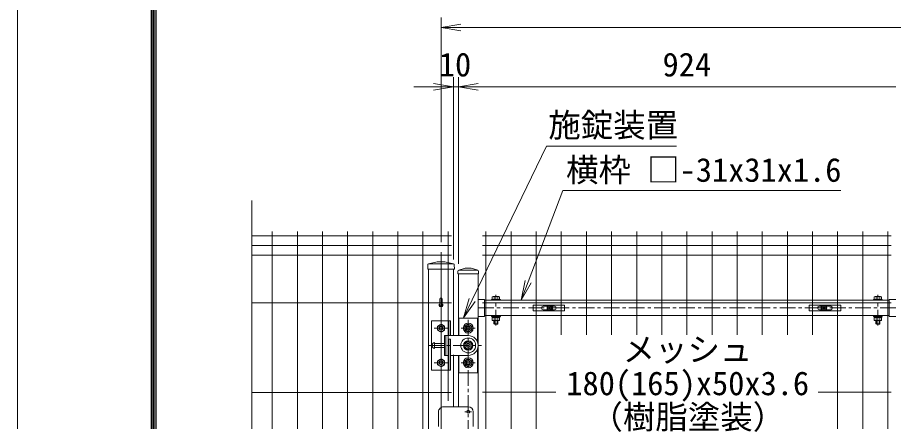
# Model space of a CAD drawing. Units: millimetres, scale not verified. Extents: x -4200 to 4200, y -2970 to 2970.
# Drawn here: x -4200 to -2429, y 767 to 1583 of the extents above; entities that cross this region are included whole.
import ezdxf
from ezdxf.enums import TextEntityAlignment as Align

# ---------------------------------------------------------------- set-up
doc = ezdxf.new("R2010")
doc.units = ezdxf.units.MM
doc.header["$LTSCALE"] = 20
doc.linetypes.add('USER1', pattern=[50.8, 31.75, -6.35, 6.35, -6.35])
for name, color, linetype, lineweight in [('0-0_D-STR-TXT', 7, 'Continuous', 9), ('0-1_D-STR1', 1, 'Continuous', 18), ('0-2_D-STR-DIM', 7, 'Continuous', 9), ('0-3_0', 7, 'Continuous', 9), ('0-5_D-STR3', 3, 'Continuous', 13), ('0-6_Defpoints', 6, 'Continuous', 18), ('0-7_D-BMK', 2, 'USER1', 13), ('0-8_D-STR2', 7, 'Continuous', 9), ('0-D_D-TTL', 7, 'Continuous', 9)]:
    doc.layers.add(name, color=color, linetype=linetype, lineweight=lineweight)
doc.styles.add('ＭＳ ゴシック', font='')
doc.styles.get('ＭＳ ゴシック').set_extended_font_data('MS Gothic')

# ---------------------------------------------------------------- blocks, each defined once
blk = doc.blocks.new('_Open')
at = {"layer": '0-3_0'}
blk.add_line((-20, 3.33), (0, 0), dxfattribs=at)
blk.add_lwpolyline([(-20, -3.33), (0, 0), (-20, 0)], dxfattribs=at)
blk = doc.blocks.new('U59')
at = {"layer": '0-1_D-STR1'}
for p, q in [((213.8, 18437.9), (480, 18520)), ((972, 18440), (228, 18440)), ((720, 18520), (480, 18520)), ((986.2, 18437.9), (720, 18520)), ((180, 18392), (180, 18300)), ((1020, 18300), (180, 18300)), ((200, 18300), (200, 15800)), ((200, 18300), (1000, 18300)), ((1000, 18300), (1000, 600)), ((1020, 18392), (1020, 18300)), ((1000, 17264), (1260, 17264)), ((1260, 17264), (1260, 16566)), ((17620, 17225), (1260, 17225)), ((17880, 17264), (17620, 17264)), ((1260, 16566), (1000, 16566)), ((17620, 16605), (1260, 16605)), ((200, 15000), (200, 12920))]:
    blk.add_line(p, q, dxfattribs=at)
blk.add_lwpolyline([(17620, 17264), (17620, 16566), (17880, 16566)], dxfattribs=at)
for centre, start, end in [((228, 18392), 90, 180), ((972, 18392), 0, 90)]:
    blk.add_arc(centre, 48, start, end, dxfattribs=at)
at = {"layer": '0-5_D-STR3'}
for p, q in [((1570, 17257), (1570, 17366)), ((1832.5, 17377.1), (1607.5, 17377.1)), ((1645, 17257), (1645, 17366)), ((1795, 17257), (1795, 17366)), ((1870, 17257), (1870, 17366)), ((17009.9, 17257), (17009.9, 17366)), ((17047.4, 17377.1), (17272.5, 17377.1)), ((17085, 17257), (17085, 17366)), ((17235, 17257), (17235, 17366)), ((17310, 17257), (17310, 17366)), ((1540, 17257), (1540, 17225)), ((1540, 17257), (1900, 17257)), ((1540, 17225), (1900, 17225)), ((1870, 17257), (1570, 17257)), ((1900, 17257), (1900, 17225)), ((16980, 17257), (16980, 17225)), ((17340, 17257), (16980, 17257)), ((17340, 17225), (16980, 17225)), ((17009.9, 17257), (17310, 17257)), ((17340, 17257), (17340, 17225)), ((-880, 15514.5), (-880, 16400)), ((-880, 16400), (-180, 16400)), ((-180, 15800), (-180, 16400)), ((-180, 16400), (-120, 16400)), ((-120, 15800), (-120, 16400)), ((980, 16500), (220, 16500)), ((220, 16500), (220, 15800)), ((980, 15524.9), (980, 16500)), ((1540, 16605), (1540, 16573)), ((1540, 16605), (1900, 16605)), ((1540, 16573), (1900, 16573)), ((1570, 16533), (1570, 16414)), ((1607.5, 16403), (1832.5, 16403)), ((1640, 16277), (1640, 16403)), ((1645, 16533), (1645, 16414)), ((1660, 16257), (1660, 16403)), ((1727.5, 16533), (1704.4, 16573)), ((1741.4, 16533), (1718.3, 16573)), ((1780, 16257), (1780, 16403)), ((1795, 16533), (1795, 16414)), ((1800, 16277), (1800, 16403)), ((1870, 16533), (1870, 16414)), ((1900, 16605), (1900, 16573)), ((16980, 16605), (16980, 16573)), ((17340, 16605), (16980, 16605)), ((17340, 16573), (16980, 16573)), ((17009.9, 16533), (17009.9, 16414)), ((17272.5, 16403), (17047.4, 16403)), ((17080, 16277), (17080, 16403)), ((17085, 16533), (17085, 16414)), ((17100, 16257), (17100, 16403)), ((17138.6, 16533), (17161.7, 16573)), ((17152.5, 16533), (17175.6, 16573)), ((17220, 16257), (17220, 16403)), ((17235, 16533), (17235, 16414)), ((17240, 16277), (17240, 16403)), ((17310, 16533), (17310, 16414)), ((17340, 16605), (17340, 16573)), ((-500, 16261.7), (-640, 16180.8)), ((-640, 16019.2), (-640, 16180.8)), ((-500, 15938.3), (-640, 16019.2)), ((-500, 16261.7), (-360, 16180.8)), ((-500, 15938.3), (-360, 16019.2)), ((-360, 16019.2), (-360, 16180.8)), ((600, 16261.7), (460, 16180.8)), ((460, 16019.2), (460, 16180.8)), ((600, 15938.3), (460, 16019.2)), ((600, 16261.7), (740, 16180.8)), ((600, 15938.3), (740, 16019.2)), ((740, 16019.2), (740, 16180.8)), ((1640, 16277), (1660, 16257)), ((1640, 16277), (1800, 16277)), ((1780, 16257), (1660, 16257)), ((1780, 16257), (1800, 16277)), ((17100, 16257), (17080, 16277)), ((17240, 16277), (17080, 16277)), ((17100, 16257), (17220, 16257)), ((17240, 16277), (17220, 16257)), ((-360, 15800), (-360, 15000)), ((-360, 15800), (600, 15800)), ((-300, 15800), (-300, 15000)), ((-180, 15660), (-180, 14400)), ((-180, 15660), (-120, 15660)), ((-120, 15660), (-120, 14400)), ((-880, 14400), (-880, 15514.5)), ((-880, 15266.4), (-880, 14400)), ((-760, 15280), (-760, 15520)), ((-360, 15480), (-760, 15480)), ((-360, 15320), (-760, 15320)), ((600, 15561.7), (460, 15480.8)), ((460, 15319.2), (460, 15480.8)), ((600, 15238.3), (460, 15319.2)), ((600, 15561.7), (740, 15480.8)), ((600, 15238.3), (740, 15319.2)), ((740, 15319.2), (740, 15480.8)), ((980, 15524.9), (980, 15524.9)), ((980, 15275.1), (980, 14300)), ((-360, 15000), (-180, 15000)), ((-120, 15000), (600, 15000)), ((220, 14300), (220, 15000)), ((-500, 14861.7), (-640, 14780.8)), ((-640, 14780.8), (-640, 14619.2)), ((-500, 14538.3), (-640, 14619.2)), ((-500, 14538.3), (-360, 14619.2)), ((600, 14861.7), (460, 14780.8)), ((600, 14861.7), (460, 14780.8)), ((460, 14780.8), (460, 14619.2)), ((460, 14619.2), (460, 14780.8)), ((600, 14538.3), (460, 14619.2)), ((600, 14538.3), (460, 14619.2)), ((600, 14861.7), (740, 14780.8)), ((600, 14861.7), (740, 14780.8)), ((600, 14538.3), (740, 14619.2)), ((600, 14538.3), (740, 14619.2)), ((740, 14780.8), (740, 14619.2)), ((740, 14619.2), (740, 14780.8)), ((-880, 14400), (-180, 14400)), ((-180, 14400), (-120, 14400)), ((980, 14300), (220, 14300)), ((-400, 12920), (600, 12920)), ((-600, 12120), (-600, 12720)), ((800, 12120), (800, 12720))]:
    blk.add_line(p, q, dxfattribs=at)
for points in [[(1874, 16533), (1566, 16533), (1566, 16573)], [(1874, 16533), (1874, 16573), (1566, 16573)], [(17006, 16533), (17314, 16533), (17314, 16573)], [(17006, 16533), (17006, 16573), (17314, 16573)], [(-500, 14861.7), (-360, 14780.8), (-360, 14619.2)]]:
    blk.add_lwpolyline(points, dxfattribs=at)
for centre, radius in [((600, 16100), 200), ((-500, 16100), 140), ((-500, 16100), 80), ((-500, 16100), 70), ((600, 16100), 140), ((600, 16100), 80), ((600, 16100), 70), ((600, 15400), 300), ((600, 15400), 140), ((600, 15400), 80), ((600, 15400), 70), ((600, 14700), 200), ((600, 14700), 200), ((-500, 14700), 140), ((-500, 14700), 80), ((-500, 14700), 70), ((600, 14700), 140), ((600, 14700), 140), ((600, 14700), 80), ((600, 14700), 80), ((600, 14700), 70), ((600, 14700), 70), ((600, 12720), 60)]:
    blk.add_circle(centre, radius, dxfattribs=at)
for centre, radius, start, end in [((1607.5, 17308), 69.1, 57.13278, 122.86722), ((1720, 17117.2), 259.8, 73.22135, 106.77865), ((1832.5, 17308), 69.1, 57.13278, 122.86722), ((17047.4, 17308), 69.1, 57.13278, 122.86722), ((17160, 17117.2), 259.8, 73.22135, 106.77865), ((17272.5, 17308), 69.1, 57.13278, 122.86722), ((1607.5, 16472.1), 69.1, 237.13278, 302.86722), ((1720, 16662.8), 259.8, 253.22135, 286.77865), ((1832.5, 16472.1), 69.1, 237.13278, 302.86722), ((17047.4, 16472.1), 69.1, 237.13278, 302.86722), ((17160, 16662.8), 259.8, 253.22135, 286.77865), ((17272.5, 16472.1), 69.1, 237.13278, 302.86722), ((600, 15400), 400, 270, 89.99983), ((-738, 15400), 122, 100.38886, 259.61115), ((-400, 12720), 200, 90, 180.00001), ((600, 12720), 200, 0, 90)]:
    blk.add_arc(centre, radius, start, end, dxfattribs=at)
at = {"layer": '0-6_Defpoints'}
for centre, radius in [((3900, 16915), 80), ((14980, 16915), 80), ((600, 16100), 90), ((600, 15400), 190), ((600, 14700), 90)]:
    blk.add_circle(centre, radius, dxfattribs=at)
at = {"layer": '0-7_D-BMK'}
for p, q in [((1720, 16208), (1720, 17449.8)), ((17160, 16208), (17160, 17449.8)), ((1000, 16915), (17880, 16915)), ((-500, 16340), (-500, 14460)), ((600, 16440), (600, 11980)), ((-782.5, 16100), (-217.5, 16100)), ((317.5, 16100), (882.5, 16100)), ((-1024.3, 15400), (1136.8, 15400)), ((-782.4, 14700), (-217.5, 14700)), ((317.6, 14700), (882.5, 14700)), ((462.3, 12720), (737.7, 12720))]:
    blk.add_line(p, q, dxfattribs=at)
blk = doc.blocks.new('A$C1aa64d16')
at = {"layer": '0-5_D-STR3'}
for p, q in [((-679.7, 120), (590.3, 120)), ((-679.7, -120), (-679.7, 120)), ((-274.7, 70), (-91.2, 70)), ((-37.1, 8.4), (-63, 7.9)), ((-63, 7.9), (-63, -7.9)), ((-7.9, 63), (-8.4, 37.1)), ((-7.9, 63), (7.9, 63)), ((7.9, 63), (8.4, 37.1)), ((37.1, 8.4), (63, 7.9)), ((63, 7.9), (63, -7.9)), ((91.2, 70), (185.3, 70)), ((-274.7, -70), (-91.2, -70)), ((-37.1, -8.4), (-63, -7.9)), ((-7.9, -63), (-8.4, -37.1)), ((37.1, -8.4), (63, -7.9)), ((91.2, -70), (185.3, -70))]:
    blk.add_line(p, q, dxfattribs=at)
for points in [[(-679.7, -120), (590.3, -120), (590.3, 120)], [(-7.9, -63), (7.9, -63), (8.4, -37.1)]]:
    blk.add_lwpolyline(points, dxfattribs=at)
for radius in [115, 105]:
    blk.add_circle((0, 0), radius, dxfattribs=at)
for centre, radius, start, end in [((-274.7, 0), 70, 90, 270), ((-38.1, 38.1), 29.8, 270, 0), ((38.1, 38.1), 29.8, 180, 270), ((185.3, 0), 70, 270, 90), ((-38.1, -38.1), 29.8, 0, 90), ((38.1, -38.1), 29.8, 90, 180)]:
    blk.add_arc(centre, radius, start, end, dxfattribs=at)
blk = doc.blocks.new('A$Cf29bf4b8')
at = {"layer": '0-5_D-STR3'}
for p, q in [((-590.3, 120), (679.7, 120)), ((-590.3, -120), (-590.3, 120)), ((-185.3, 70), (-91.2, 70)), ((-37.1, 8.4), (-63, 7.9)), ((-63, 7.9), (-63, -7.9)), ((-7.9, 63), (-8.4, 37.1)), ((-7.9, 63), (7.9, 63)), ((7.9, 63), (8.4, 37.1)), ((37.1, 8.4), (63, 7.9)), ((63, 7.9), (63, -7.9)), ((91.2, 70), (274.7, 70)), ((-185.3, -70), (-91.2, -70)), ((-37.1, -8.4), (-63, -7.9)), ((-7.9, -63), (-8.4, -37.1)), ((37.1, -8.4), (63, -7.9)), ((91.2, -70), (274.7, -70))]:
    blk.add_line(p, q, dxfattribs=at)
for points in [[(-590.3, -120), (679.7, -120), (679.7, 120)], [(-7.9, -63), (7.9, -63), (8.4, -37.1)]]:
    blk.add_lwpolyline(points, dxfattribs=at)
for radius in [115, 105]:
    blk.add_circle((0, 0), radius, dxfattribs=at)
for centre, radius, start, end in [((-185.3, 0), 70, 90, 270), ((-38.1, 38.1), 29.8, 270, 0), ((38.1, 38.1), 29.8, 180, 270), ((274.7, 0), 70, 270, 90), ((-38.1, -38.1), 29.8, 0, 90), ((38.1, -38.1), 29.8, 90, 180)]:
    blk.add_arc(centre, radius, start, end, dxfattribs=at)

msp = doc.modelspace()

# ---------------------------------------------------------------- linework, layer by layer
at = {"layer": '0-0_D-STR-TXT'}
for points in [[(-2867.64, 1322.68), (-3130.97, 1322.68), (-3280.89, 1012.3)], [(-2536.02, 1233.11), (-3097.54, 1233.11), (-3167.92, 1048.9)]]:
    msp.add_lwpolyline(points, dxfattribs=at)
at = {"layer": '0-1_D-STR1'}
for p, q in [((-3370.76, 1083.28), (-3370.92, 1074.28)), ((-3351.42, 1089.28), (-3369.21, 1085.19)), ((-3368.83, 1085.28), (-3319, 1085.28)), ((-3351.42, 1089.28), (-3336.42, 1089.28)), ((-3336.42, 1089.28), (-3318.63, 1085.19)), ((-3317.07, 1083.28), (-3316.92, 1074.28)), ((-3370.92, 1074.28), (-3316.92, 1074.28)), ((-3368.92, 1074.28), (-3368.92, 244.28)), ((-3318.92, 1074.28), (-3318.92, 941.28)), ((-3318.92, 901.28), (-3318.92, 796.28))]:
    msp.add_line(p, q, dxfattribs=at)
for centre, radius, start, end in [((-3368.76, 1083.24), 2, 102.93782, 179), ((-3319.07, 1083.24), 2, 1, 77.06218), ((-3343.92, 1002.28), 4, 162.5424, 17.4576)]:
    msp.add_arc(centre, radius, start, end, dxfattribs=at)
at = {"layer": '0-2_D-STR-DIM'}
for p, q in [((-3343.92, 1128.98), (-3343.92, 1582.65)), ((-3303.92, 1562.65), (-2353.92, 1562.65)), ((-3318.92, 1094.28), (-3318.92, 1462.65)), ((-3308.92, 1085.28), (-3308.92, 1462.65)), ((-3308.92, 1085.28), (-3308.92, 1462.65)), ((-3358.92, 1442.65), (-3398.92, 1442.65)), ((-3318.92, 1442.65), (-3308.92, 1442.65)), ((-3268.92, 1442.65), (-3228.92, 1442.65)), ((-3268.92, 1442.65), (-2424.92, 1442.65)), ((-2424.92, 1442.65), (-2464.92, 1442.65))]:
    msp.add_line(p, q, dxfattribs=at)
at = {"layer": '0-5_D-STR3'}
for p, q in [((-3346.52, 1014.45), (-3346.52, 1002.28)), ((-3341.32, 1014.45), (-3341.32, 1002.28))]:
    msp.add_line(p, q, dxfattribs=at)
msp.add_arc((-3343.92, 1002.28), 2.6, 180, 0, dxfattribs=at)
msp.add_ellipse((-3343.92, 1014.44), major_axis=(-2.6, 0), ratio=0.649974, start_param=3.1415927, end_param=6.2831853, dxfattribs=at)
at = {"layer": '0-7_D-BMK'}
msp.add_line((-3343.92, 1108.98), (-3343.92, 244.28), dxfattribs=at)
at = {"layer": '0-8_D-STR2'}
for p, q in [((-3726.29, 656.43), (-3726.29, 1213.28)), ((-3322.72, 1141.85), (-3726.29, 1141.85)), ((-3685.11, 1150.28), (-3685.11, 180.28)), ((-3634.34, 1150.28), (-3634.34, 180.28)), ((-3583.57, 1150.28), (-3583.57, 180.28)), ((-3532.8, 1150.28), (-3532.8, 180.28)), ((-3482.03, 1150.28), (-3482.03, 180.28)), ((-3431.26, 1150.28), (-3431.26, 180.28)), ((-3380.49, 1150.28), (-3380.49, 180.28)), ((-3329.72, 1150.28), (-3329.72, 808.23)), ((-3260.08, 1141.85), (-2433.76, 1141.85)), ((-3253.08, 1150.28), (-3253.08, 180.28)), ((-3202.31, 1150.28), (-3202.31, 180.28)), ((-3151.54, 1150.28), (-3151.54, 180.28)), ((-3100.77, 1150.28), (-3100.77, 941.85)), ((-3050, 1150.28), (-3050, 941.85)), ((-2999.23, 1150.28), (-2999.23, 941.85)), ((-2948.46, 1150.28), (-2948.46, 941.85)), ((-2897.69, 1150.28), (-2897.69, 941.85)), ((-2846.92, 1150.28), (-2846.92, 941.85)), ((-2796.15, 1150.28), (-2796.15, 941.85)), ((-2745.38, 1150.28), (-2745.38, 941.85)), ((-2694.61, 1150.28), (-2694.61, 941.85)), ((-2643.84, 1150.28), (-2643.84, 941.85)), ((-2593.07, 1150.28), (-2593.07, 941.85)), ((-2542.3, 1150.28), (-2542.3, 180.28)), ((-2491.53, 1150.28), (-2491.53, 180.28)), ((-2440.76, 1150.28), (-2440.76, 180.28)), ((-3322.72, 1122.28), (-3726.29, 1122.28)), ((-3260.08, 1122.28), (-2433.76, 1122.28)), ((-3322.72, 1102.71), (-3726.29, 1102.71)), ((-3260.08, 1102.71), (-2433.76, 1102.71)), ((-3322.72, 1006.28), (-3726.29, 1006.28)), ((-3260.08, 1006.28), (-2433.76, 1006.28)), ((-3322.72, 825.03), (-3726.29, 825.03)), ((-3260.08, 826.03), (-3112.12, 826.03)), ((-2581.71, 826.03), (-2433.76, 826.03))]:
    msp.add_line(p, q, dxfattribs=at)
at = {"layer": '0-D_D-TTL', "color": 2, "lineweight": 18}
msp.add_lwpolyline([(-4200, 2970), (4200, 2970), (4200, -2970), (-4200, -2970)], close=True, dxfattribs=at)
at = {"layer": '0-D_D-TTL'}
for points in [[(-3930, 2750), (3930, 2750), (3930, -2750), (-3930, -2750)], [(-3927.5, 2747.5), (3927.5, 2747.5), (3927.5, -2747.5), (-3927.5, -2747.5)], [(-3925, 2745), (3925, 2745), (3925, -2745), (-3925, -2745)], [(-3922.5, 2742.5), (3922.5, 2742.5), (3922.5, -2742.5), (-3922.5, -2742.5)], [(-3920, 2740), (3920, 2740), (3920, -2740), (-3920, -2740)]]:
    msp.add_lwpolyline(points, close=True, dxfattribs=at)

# ---------------------------------------------------------------- block references
at = {"layer": '0-0_D-STR-TXT', "xscale": 2, "yscale": 2}
for p, rotation in [((-3182.2, 1011.53), 249.08864), ((-3298.29, 976.28), 244.21857)]:
    msp.add_blockref('_Open', p, dxfattribs=dict(at, rotation=rotation))
at = {"layer": '0-2_D-STR-DIM', "xscale": 2, "yscale": 2, "rotation": 180}
for p in [(-3343.92, 1562.65), (-3308.92, 1442.65), (-3308.92, 1442.65)]:
    msp.add_blockref('_Open', p, dxfattribs=at)
at = {"layer": '0-2_D-STR-DIM'}
for name, p, xscale, yscale in [('_Open', (-3318.92, 1442.65), 2, 2), ('U59', (-3318.92, 150.28), 0.05, 0.05), ('A$C1aa64d16', (-3123.92, 996.03), 0.05, 0.05), ('A$Cf29bf4b8', (-2569.92, 996.03), 0.05, 0.05)]:
    msp.add_blockref(name, p, dxfattribs=dict(at, xscale=xscale, yscale=yscale))

# ---------------------------------------------------------------- texts
at = {"layer": '0-0_D-STR-TXT', "style": 'ＭＳ ゴシック'}
for s, p in [('施錠装置', (-3127.06, 1327.06)), ('横枠 □-31x31x1.6', (-3091.16, 1236.56)), ('メッシュ', (-2976.87, 873.85)), ('180(165)x50x3.6', (-3090.57, 805.36)), ('（樹脂塗装）', (-3041.84, 737.45))]:
    msp.add_text(s, height=48.09, dxfattribs=at).set_placement(p, align=Align.BOTTOM_LEFT)
at = {"layer": '0-2_D-STR-DIM', "style": 'ＭＳ ゴシック'}
for s, p in [('10', (-3348.32, 1449.4)), ('924', (-2896.17, 1449.4))]:
    msp.add_text(s, height=48.09, dxfattribs=at).set_placement(p, align=Align.BOTTOM_LEFT)

doc.saveas('drawing.dxf')
